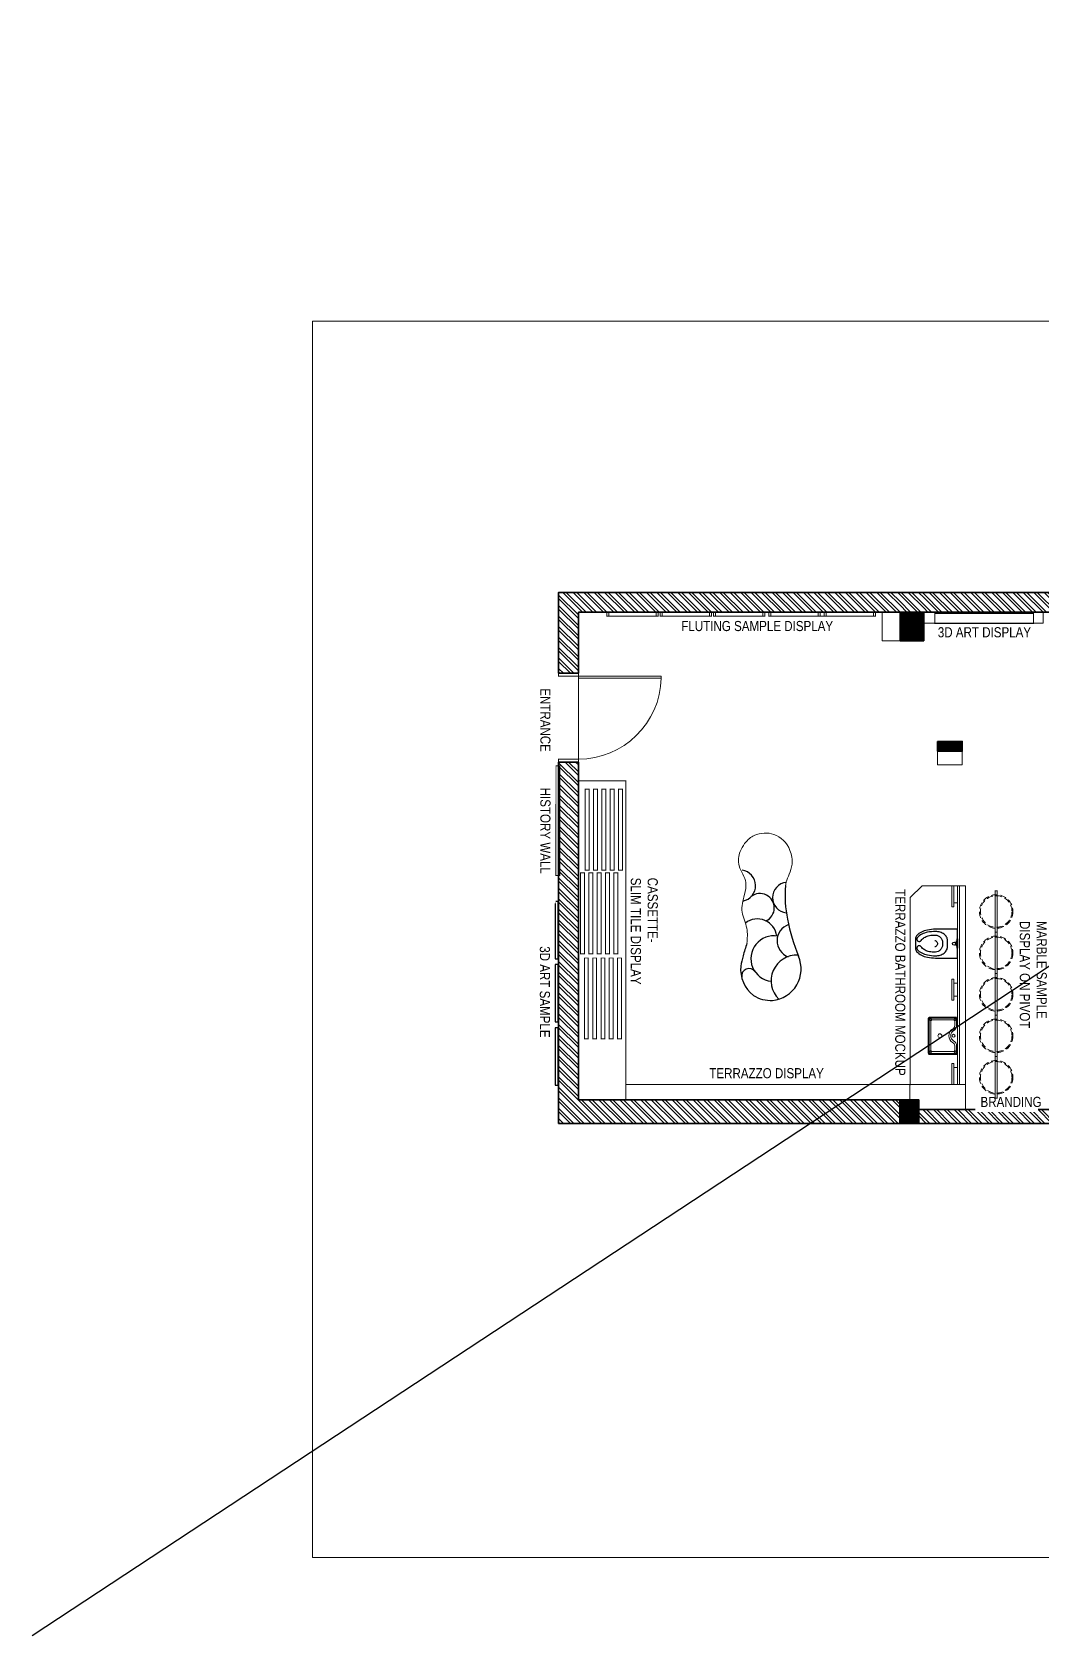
# Model space of a CAD drawing. Header units: inches. Extents: x -109431 to 29005, y -34715 to -1756.
# Drawn here: x -53506 to -52994, y -12465 to -11653 of the extents above; entities that cross this region are included whole.
import ezdxf

# ---------------------------------------------------------------- set-up
doc = ezdxf.new("R2010")
doc.units = ezdxf.units.IN
doc.header["$LTSCALE"] = 0.05
doc.header["$MEASUREMENT"] = 0
doc.linetypes.add('A2-XREF-115_FURN$0$HIDDEN', pattern=[0.375, 0.25, -0.125])
for name, color, linetype in [('Column', 6, 'Continuous'), ('Flooring Layout', 7, 'Continuous'), ('Furniture text & dimension', 7, 'Continuous'), ('T-furniture', 7, 'Continuous'), ('text', 4, 'Continuous')]:
    doc.layers.add(name, color=color, linetype=linetype)
for name, color, linetype, lineweight in [('FURNITURE', 1, 'Continuous', 18), ('hatch', 7, 'Continuous', 25), ('WALL', 7, 'Continuous', 35)]:
    doc.layers.add(name, color=color, linetype=linetype, lineweight=lineweight)
doc.styles.add('4MMOF3-8', font='ARIALN.TTF', dxfattribs={"height": 5.12})
pattern_1 = [(315, (-48848.629, 72326.7286), (2.65165043, 2.65165043), []), (315, (-48848.629, 72324.9608), (2.65165043, 2.65165043), [])]
pattern_2 = [(315, (1604.03334, 22.31148), (0.08838834765, 0.08838834765), [])]

# ---------------------------------------------------------------- blocks, each defined once
blk = doc.blocks.new('HINDWARE VASCA BASIN')
at = {"ltscale": 10}
for points in [[(-8.5, -15), (8.5, -15, 0.414214), (9.5, -14), (9.5, -1, 0.414214), (8.5, 0), (-8.5, 0, 0.414214), (-9.5, -1), (-9.5, -14, 0.414214)], [(5.11, -0.5), (8.5, -0.5, -0.414214), (9, -1), (9, -14, -0.414214), (8.5, -14.5), (-8.5, -14.5, -0.414214), (-9, -14), (-9, -1, -0.414214), (-8.5, -0.5), (-5.11, -0.5, -0.233404), (-2.57, -2.05, 0.262849), (0, -3.5, 0.262849), (2.57, -2.05, -0.233404)]]:
    blk.add_lwpolyline(points, format="xyb", close=True, dxfattribs=at)
at = {"color": 9, "ltscale": 10}
for points in [[(-9, -1), (-8, -2)], [(-8.5, -0.5), (-7.5, -1.5)], [(8.5, -0.5), (7.5, -1.5)], [(9, -1), (8, -2)], [(-9, -14), (-8, -13)], [(-8.5, -14.5), (-7.5, -13.5)], [(8.5, -14.5), (7.5, -13.5)], [(9, -14), (8, -13)]]:
    blk.add_lwpolyline(points, dxfattribs=at)
blk.add_lwpolyline([(5.15, -1.5), (7.5, -1.5, -0.414214), (8, -2), (8, -13, -0.414214), (7.5, -13.5), (-7.5, -13.5, -0.414214), (-8, -13), (-8, -2, -0.414214), (-7.5, -1.5), (-5.15, -1.5, -0.227834), (-3.42, -2.58, 0.262027), (0, -4.5, 0.262027), (3.42, -2.58, -0.227834)], format="xyb", close=True, dxfattribs=at)
at = {"ltscale": 10}
for centre, radius in [((0, -9), 1), ((0, -2.05), 0.75)]:
    blk.add_circle(centre, radius, dxfattribs=at)
blk = doc.blocks.new('A$C26633AF0')
at = {"layer": 'T-furniture', "color": 11}
blk.add_lwpolyline([(0, 10.5, 0.049648), (0.42, 6.25, 0.06346), (1.49, 3.08, 0.103485), (3.38, 0.63, 0.178458), (5.1, 0), (9.9, 0, 0.178458), (11.62, 0.63, 0.103485), (13.51, 3.08, 0.06346), (14.58, 6.25, 0.049648), (15, 10.5), (15, 22), (0, 22)], format="xyb", close=True, dxfattribs=at)
at = {"layer": 'T-furniture', "color": 1, "ltscale": 2}
for points in [[(5.08, 21.72), (5.08, 22), (9.92, 22), (9.92, 21.72)], [(6.09, 21.44), (6.09, 21.71), (8.68, 21.71), (8.68, 21.44)]]:
    blk.add_lwpolyline(points, close=True, dxfattribs=at)
at = {"layer": 'T-furniture', "color": 1}
blk.add_lwpolyline([(10.58, 0.94, 0.103485), (12.37, 3.25, 0.06346), (13.41, 6.33, 0.049648), (13.82, 10.5, 0.075858), (13.45, 12.95, 0.086069), (12.45, 14.9, 0.105985), (10.85, 16.27, 0.126201), (9.13, 16.72), (5.87, 16.72, 0.126201), (4.15, 16.27, 0.105985), (2.55, 14.9, 0.086069), (1.55, 12.95, 0.075858), (1.18, 10.5, 0.049648), (1.59, 6.33, 0.06346), (2.63, 3.25, 0.103485), (4.42, 0.94, 0.097511), (4.88, 0.75, 0.09808), (5.38, 0.75, 0.098895), (5.84, 0.93, 0.099479), (6.19, 1.28, 0.099479), (6.37, 1.73, 0.098895), (6.37, 2.23, 0.09808), (6.18, 2.69, 0.097511), (5.83, 3.04, -0.102445), (4.35, 4.55, -0.077884), (3.41, 6.69, -0.065096), (3.05, 9.46, -0.024284), (3.1, 10.5, -0.115331), (3.42, 11.88, -0.103946), (4.39, 13.11, -0.091071), (5.78, 13.9, -0.083675), (7.5, 14.19, -0.083675), (9.22, 13.9, -0.091071), (10.61, 13.11, -0.103946), (11.58, 11.88, -0.115331), (11.9, 10.5, -0.024284), (11.95, 9.46, -0.065096), (11.59, 6.69, -0.077884), (10.65, 4.55, -0.102445), (9.17, 3.04, 0.097511), (8.82, 2.69, 0.09808), (8.63, 2.23, 0.098895), (8.63, 1.73, 0.099479), (8.81, 1.28, 0.099479), (9.16, 0.93, 0.098895), (9.62, 0.75, 0.09808), (10.12, 0.75, 0.097511)], format="xyb", close=True, dxfattribs=at)
blk.add_lwpolyline([(5.87, 10.04, -0.111064), (5.99, 10.58, -0.102841), (6.35, 11.05, -0.093011), (6.87, 11.35, -0.087082), (7.5, 11.47, -0.087082), (8.13, 11.35, -0.093011), (8.65, 11.05, -0.102841), (9.01, 10.58, -0.111064), (9.13, 10.04, -0.111064)], format="xyb", dxfattribs=at)
blk.add_circle((7.5, 20.12), 0.816, dxfattribs=at)
at = {"layer": 'T-furniture', "color": 1, "ltscale": 2}
blk.add_arc((7.39, 24.57), 3.39, 247.52123, 292.47877, dxfattribs=at)

msp = doc.modelspace()

# ---------------------------------------------------------------- hatches: boundary and pattern name
at = {"layer": 'Column', "ltscale": 0.25}
h = msp.add_hatch(dxfattribs=at)
h.set_pattern_fill('ANSI31', color=1, angle=270)
h.set_pattern_definition(pattern_2)
h.paths.add_polyline_path([(-53054.18157, -11961.07168), (-53054.18157, -11946.57168), (-53066.18157, -11946.57168), (-53066.18157, -11961.07168)])
h = msp.add_hatch(dxfattribs=at)
h.set_pattern_fill('ANSI31', color=1, angle=270)
h.set_pattern_definition(pattern_2)
h.paths.add_polyline_path([(-53034.68157, -12017.07168), (-53034.68157, -12012.07168), (-53047.18157, -12012.07168), (-53047.18157, -12017.07168)])
h = msp.add_hatch(dxfattribs=at)
h.set_pattern_fill('ANSI31', color=1, angle=270)
h.set_pattern_definition(pattern_2)
h.paths.add_polyline_path([(-53056.682, -12205.57168), (-53056.682, -12193.57168), (-53066.21551, -12193.57168), (-53066.21551, -12205.57168)])
at = {"layer": 'hatch', "ltscale": 0.25}
h = msp.add_hatch(dxfattribs=at)
h.set_pattern_fill('ANSI32', color=8, scale=10, angle=270)
h.set_pattern_definition(pattern_1)
h.paths.add_polyline_path([(-53066.18157, -11946.57168), (-53066.18157, -11936.57168), (-53239.18157, -11936.57168), (-53239.18157, -11977.57168), (-53229.18157, -11977.57168), (-53229.18157, -11946.57168)])
h = msp.add_hatch(dxfattribs=at)
h.set_pattern_fill('ANSI32', color=8, scale=10, angle=270)
h.set_pattern_definition(pattern_1)
h.paths.add_polyline_path([(-53054.18157, -11946.57168), (-53054.18157, -11936.57168), (-53066.18157, -11936.57168), (-53066.18157, -11946.57168)])
h = msp.add_hatch(dxfattribs=at)
h.set_pattern_fill('ANSI32', color=8, scale=10, angle=270)
h.set_pattern_definition(pattern_1)
h.paths.add_polyline_path([(-52627.88527, -11968.63297), (-52627.88527, -12198.63297), (-53056.682, -12198.57168), (-53056.682, -12205.57168), (-52617.88527, -12205.57168), (-52617.88527, -11936.57168), (-52800.66281, -11936.57168), (-52800.66281, -11946.57168), (-52776.68157, -11946.57168), (-52765.18157, -11946.57168), (-52765.18157, -11957.57168), (-52666.38527, -11965.53121), (-52654.88527, -11966.45771)])
h.paths.add_polyline_path([(-52655.29971, -11965.42701), (-52655.29971, -11972.51842), (-52647.05688, -11972.51842), (-52647.05688, -11965.42701)], flags=24)
h = msp.add_hatch(dxfattribs=at)
h.set_pattern_fill('ANSI32', color=8, scale=10, angle=270)
h.set_pattern_definition(pattern_1)
h.paths.add_polyline_path([(-52857.9715, -11946.57168), (-52857.9715, -11936.57168), (-52993.68157, -11936.57168), (-53035.18157, -11936.57168), (-53054.18157, -11936.57168), (-53054.18157, -11946.57168), (-53035.18157, -11946.57168), (-52993.68157, -11946.57168)])
h = msp.add_hatch(dxfattribs=at)
h.set_pattern_fill('ANSI32', color=8, scale=10, angle=270)
h.set_pattern_definition(pattern_1)
h.paths.add_polyline_path([(-53066.21551, -12205.57168), (-53066.21551, -12193.57168), (-53229.18157, -12193.57168), (-53229.18157, -12022.57168), (-53239.18157, -12022.57168), (-53239.18157, -12205.57168)])

# ---------------------------------------------------------------- linework, layer by layer
at = {"color": 244, "lineweight": 30, "ltscale": 50, "true_color": 0x991b1e}
for centre, radius, start, end in [((-53147.32635, -12085.15884), 7.9465, 280.90039772, 81.90428503), ((-53123.06986, -12091.19035), 7.74125, 95.76788184, 264.32778076), ((-53066.06419, -12090.49542), 58.35224, 174.7125367, 191.52986751), ((-53137.14071, -12096.39337), 7.25568, 294.50387223, 127.97352409), ((-53138.47028, -12111.8871), 9.89371, 6.92579636, 128.02881407), ((-53119.79739, -12113.08721), 8.69852, 109.24907711, 249.62967375), ((-53020.11786, -12081.79144), 105.11319, 191.17263727, 201.85793881), ((-53130.20332, -12122.12877), 11.53989, 79.90649738, 263.5789485), ((-53117.54457, -12129.91262), 29.60893, 161.86525537, 172.40765028), ((-53075.25565, -12138.59296), 72.66532, 160.57748444, 165.74235117), ((-53118.47132, -12133.33821), 13.02511, 87.54446928, 225.66581787), ((-53132.29634, -12127.38376), 15.98454, 275.45789924, 23.82938787), ((-53130.10481, -12127.44227), 16.8509, 175.09195414, 231.91624339), ((-53142.72111, -12130.87871), 3.73294, 35.29785122, 188.70555626), ((-53131.64323, -12127.00755), 16.31136, 237.11874732, 273.04774605)]:
    msp.add_arc(centre, radius, start, end, dxfattribs=at)
at = {"layer": 'FURNITURE', "ltscale": 50}
for p, q in [((-53229.18157, -11946.57168), (-53066.18157, -11946.57168)), ((-53104.68157, -11948.57168), (-53106.68157, -11948.57168)), ((-53229.18157, -11979.07168), (-53187.18157, -11979.07168)), ((-53229.18157, -11979.07168), (-53229.18157, -12021.07168)), ((-53187.18157, -11980.07168), (-53229.18157, -11980.07168)), ((-53187.18157, -11979.07168), (-53187.18157, -11980.07168)), ((-53061.0039, -12091.2093), (-53055.0039, -12085.2093)), ((-53036.0039, -12085.2093), (-53055.0039, -12085.2093)), ((-53040.0039, -12095.8693), (-53040.0039, -12085.2093)), ((-53039.0039, -12085.2093), (-53039.0039, -12095.8693)), ((-53037.0039, -12085.2093), (-53037.0039, -12185.84553)), ((-53061.0039, -12091.2093), (-53061.0039, -12179.84553)), ((-53061.0039, -12091.2093), (-53061.0039, -12179.84553)), ((-53040.0039, -12095.8693), (-53039.0039, -12095.8693)), ((-53039.0039, -12093.8693), (-53037.0039, -12093.8693)), ((-53037.0039, -12094.50553), (-53037.0039, -12134.50553)), ((-53040.0039, -12132.50553), (-53040.0039, -12143.18553)), ((-53040.0039, -12132.50553), (-53039.0039, -12132.50553)), ((-53039.0039, -12143.18553), (-53039.0039, -12132.50553)), ((-53039.0039, -12134.50553), (-53037.0039, -12134.50553)), ((-53040.0039, -12143.18553), (-53039.0039, -12143.18553)), ((-53039.0039, -12141.18553), (-53037.0039, -12141.18553)), ((-53040.0039, -12175.18553), (-53039.0039, -12175.18553)), ((-53040.0039, -12175.18553), (-53040.0039, -12185.84553)), ((-53039.0039, -12185.84553), (-53039.0039, -12175.18553)), ((-53039.0039, -12177.18553), (-53037.0039, -12177.18553)), ((-53061.18157, -12185.84553), (-53033.0039, -12185.84553)), ((-53061.0039, -12179.84553), (-53061.0039, -12186.2093)), ((-53055.0039, -12185.84553), (-53036.0039, -12185.84553)), ((-53037.0039, -12185.84553), (-53039.0039, -12185.84553)), ((-53033.0039, -12185.84553), (-53033.00571, -12198.57506))]:
    msp.add_line(p, q, dxfattribs=at)
at = {"layer": 'FURNITURE', "ltscale": 50, "const_width": 0.5}
for points in [[(-53213.67126, -11948.57168), (-53214.67126, -11948.57168), (-53214.67126, -11946.57168), (-53213.67126, -11946.57168), (-53213.67126, -11948.57168)], [(-53189.67126, -11948.57168), (-53188.67126, -11948.57168), (-53188.67126, -11946.57168), (-53189.67126, -11946.57168), (-53189.67126, -11948.57168)], [(-53186.67641, -11948.57168), (-53187.67641, -11948.57168), (-53187.67641, -11946.57168), (-53186.67641, -11946.57168), (-53186.67641, -11948.57168)], [(-53162.67641, -11948.57168), (-53161.67641, -11948.57168), (-53161.67641, -11946.57168), (-53162.67641, -11946.57168), (-53162.67641, -11948.57168)], [(-53159.68157, -11948.57168), (-53160.68157, -11948.57168), (-53160.68157, -11946.57168), (-53159.68157, -11946.57168), (-53159.68157, -11948.57168)], [(-53135.68157, -11948.57168), (-53134.68157, -11948.57168), (-53134.68157, -11946.57168), (-53135.68157, -11946.57168), (-53135.68157, -11948.57168)], [(-53131.68157, -11948.57168), (-53132.68157, -11948.57168), (-53132.68157, -11946.57168), (-53131.68157, -11946.57168), (-53131.68157, -11948.57168)], [(-53107.68157, -11948.57168), (-53106.68157, -11948.57168), (-53106.68157, -11946.57168), (-53107.68157, -11946.57168), (-53107.68157, -11948.57168)], [(-53103.68157, -11948.57168), (-53104.68157, -11948.57168), (-53104.68157, -11946.57168), (-53103.68157, -11946.57168), (-53103.68157, -11948.57168)], [(-53079.68157, -11948.57168), (-53078.68157, -11948.57168), (-53078.68157, -11946.57168), (-53079.68157, -11946.57168), (-53079.68157, -11948.57168)], [(-52998.58038, -11952.31357), (-52998.58038, -11947.31357), (-53048.58038, -11947.31357), (-53048.58038, -11952.31357), (-52998.58038, -11952.31357)], [(-53229.18157, -11979.07168), (-53239.18157, -11979.07168), (-53239.18157, -11977.57168), (-53229.18157, -11977.57168), (-53229.18157, -11979.07168)], [(-53229.18157, -12022.57168), (-53239.18157, -12022.57168), (-53239.18157, -12021.07168), (-53229.18157, -12021.07168), (-53229.18157, -12022.57168)], [(-53223.67955, -12036.23203), (-53225.67955, -12036.23203), (-53225.67955, -12077.23203), (-53223.67955, -12077.23203), (-53223.67955, -12036.23203)], [(-53219.46616, -12036.23203), (-53221.46616, -12036.23203), (-53221.46616, -12077.23203), (-53219.46616, -12077.23203), (-53219.46616, -12036.23203)], [(-53215.25276, -12036.23203), (-53217.25276, -12036.23203), (-53217.25276, -12077.23203), (-53215.25276, -12077.23203), (-53215.25276, -12036.23203)], [(-53211.03937, -12036.23203), (-53213.03937, -12036.23203), (-53213.03937, -12077.23203), (-53211.03937, -12077.23203), (-53211.03937, -12036.23203)], [(-53206.82598, -12036.23203), (-53208.82598, -12036.23203), (-53208.82598, -12077.23203), (-53206.82598, -12077.23203), (-53206.82598, -12036.23203)], [(-53226.07, -12078.59969), (-53228.07, -12078.59969), (-53228.07, -12119.59969), (-53226.07, -12119.59969), (-53226.07, -12078.59969)], [(-53221.8566, -12078.59969), (-53223.8566, -12078.59969), (-53223.8566, -12119.59969), (-53221.8566, -12119.59969), (-53221.8566, -12078.59969)], [(-53217.64321, -12078.59969), (-53219.64321, -12078.59969), (-53219.64321, -12119.59969), (-53217.64321, -12119.59969), (-53217.64321, -12078.59969)], [(-53213.42981, -12078.59969), (-53215.42981, -12078.59969), (-53215.42981, -12119.59969), (-53213.42981, -12119.59969), (-53213.42981, -12078.59969)], [(-53209.21642, -12078.59969), (-53211.21642, -12078.59969), (-53211.21642, -12119.59969), (-53209.21642, -12119.59969), (-53209.21642, -12078.59969)], [(-53224.12443, -12121.79135), (-53226.12443, -12121.79135), (-53226.12443, -12162.79135), (-53224.12443, -12162.79135), (-53224.12443, -12121.79135)], [(-53219.91103, -12121.79135), (-53221.91103, -12121.79135), (-53221.91103, -12162.79135), (-53219.91103, -12162.79135), (-53219.91103, -12121.79135)], [(-53215.69764, -12121.79135), (-53217.69764, -12121.79135), (-53217.69764, -12162.79135), (-53215.69764, -12162.79135), (-53215.69764, -12121.79135)], [(-53211.48424, -12121.79135), (-53213.48424, -12121.79135), (-53213.48424, -12162.79135), (-53211.48424, -12162.79135), (-53211.48424, -12121.79135)], [(-53207.27085, -12121.79135), (-53209.27085, -12121.79135), (-53209.27085, -12162.79135), (-53207.27085, -12162.79135), (-53207.27085, -12121.79135)], [(-53205.18157, -12185.84553), (-53205.18157, -12193.84553), (-53061.18157, -12193.84553), (-53061.18157, -12185.84553), (-53205.18157, -12185.84553)]]:
    msp.add_lwpolyline(points, dxfattribs=at)
for points in [[(-53213.67126, -11948.57168), (-53189.67126, -11948.57168), (-53189.67126, -11946.57168), (-53213.67126, -11946.57168)], [(-53186.67641, -11948.57168), (-53162.67641, -11948.57168), (-53162.67641, -11946.57168), (-53186.67641, -11946.57168)], [(-53159.68157, -11948.57168), (-53135.68157, -11948.57168), (-53135.68157, -11946.57168), (-53159.68157, -11946.57168)], [(-53107.68157, -11948.57168), (-53131.68157, -11948.57168), (-53131.68157, -11946.57168), (-53107.68157, -11946.57168)], [(-53079.68157, -11948.57168), (-53103.68157, -11948.57168), (-53103.68157, -11946.57168), (-53079.68157, -11946.57168)], [(-53205.18157, -12193.57168), (-53205.18157, -12032.01109), (-53229.18157, -12032.01109), (-53229.18157, -12193.57168)], [(-53017.95778, -12087.71669), (-53017.95778, -12108.71669), (-53016.95778, -12108.71669), (-53016.95778, -12087.71669)], [(-53017.95778, -12129.71669), (-53017.95778, -12108.71669), (-53016.95778, -12108.71669), (-53016.95778, -12129.71669)], [(-53017.95778, -12150.71669), (-53017.95778, -12129.71669), (-53016.95778, -12129.71669), (-53016.95778, -12150.71669)], [(-53017.95778, -12171.71669), (-53017.95778, -12150.71669), (-53016.95778, -12150.71669), (-53016.95778, -12171.71669)]]:
    msp.add_lwpolyline(points, close=True, dxfattribs=at)
at = {"layer": 'FURNITURE', "ltscale": 50}
for points in [[(-53054.18157, -11961.07168), (-53075.26473, -11961.07168), (-53075.26473, -11946.57168), (-53054.18157, -11946.57168)], [(-52993.68157, -11946.57168), (-53054.18157, -11946.57168), (-53054.18157, -11952.22073), (-52993.68157, -11952.22073)], [(-53047.18157, -12012.07168), (-53034.68157, -12012.07168), (-53034.68157, -12023.90395), (-53047.18157, -12023.90395)], [(-53033.0039, -12085.2093), (-53033.0039, -12185.84553), (-53036.0039, -12185.84553), (-53036.0039, -12085.2093)]]:
    msp.add_lwpolyline(points, close=True, dxfattribs=at)
for points in [[(-53036.0039, -12085.2093), (-53036.0039, -12185.84553)], [(-53033.0039, -12089.84553), (-53033.0039, -12185.84553)]]:
    msp.add_lwpolyline(points, dxfattribs=at)
at = {"layer": 'FURNITURE', "color": 252, "linetype": 'A2-XREF-115_FURN$0$HIDDEN', "ltscale": 250, "true_color": 0x939598}
for centre, radius in [((-53017.45778, -12098.21669), 8.5), ((-53017.45778, -12098.21669), 8), ((-53017.45778, -12119.21669), 8.5), ((-53017.45778, -12119.21669), 8), ((-53017.45778, -12140.21669), 8.5), ((-53017.45778, -12140.21669), 8), ((-53017.45778, -12161.21669), 8.5), ((-53017.45778, -12161.21669), 8)]:
    msp.add_circle(centre, radius, dxfattribs=at)
at = {"layer": 'FURNITURE', "ltscale": 50}
msp.add_arc((-53229.19009, -11979.05075), 42.02093, 270.0116194, 358.60782621, dxfattribs=at)
for points in [[(-53145.02357, -12089.59206), (-53144.31824, -12083.62066), (-53147.68233, -12075.09788), (-53147.13977, -12067.76938), (-53144.96081, -12063.87265)], [(-53143.78574, -12114.42944), (-53143.82994, -12106.74633), (-53146.16316, -12098.60327), (-53145.02357, -12089.59206)]]:
    msp.add_spline(points, degree=3, dxfattribs=at)
msp.add_open_spline([(-53144.96081, -12063.87265), (-53143.27343, -12061.56422), (-53138.52897, -12058.36824), (-53129.04965, -12057.89818), (-53121.7848, -12065.05877), (-53120.00938, -12076.14606), (-53123.68605, -12081.41209), (-53124.00973, -12084.13614), (-53124.16814, -12085.1181)], degree=3, knots=[0, 0, 0, 0, 4.727627445, 14.588807337, 26.149199983, 32.71573748, 43.306286294, 45.304901276, 45.304901276, 45.304901276, 45.304901276], dxfattribs=at)
at = {"layer": 'Furniture text & dimension', "ltscale": 50}
for points in [[(-53239.34751, -12122.16181), (-53239.34751, -12093.16181), (-53240.84751, -12093.16181), (-53240.84751, -12122.16181)], [(-53239.34751, -12154.16181), (-53239.34751, -12125.16181), (-53240.84751, -12125.16181), (-53240.84751, -12154.16181)], [(-53239.34751, -12186.16181), (-53239.34751, -12157.16181), (-53240.84751, -12157.16181), (-53240.84751, -12186.16181)]]:
    msp.add_lwpolyline(points, close=True, dxfattribs=at)
at = {"layer": 'WALL', "ltscale": 0.25}
for p, q in [((-53229.18157, -12022.57168), (-53229.18157, -12193.57168)), ((-53229.18157, -12193.57168), (-53063.18157, -12193.57168)), ((-53063.18157, -12193.57168), (-53056.68157, -12193.57168)), ((-53056.68157, -12193.57168), (-53056.68157, -12198.57168)), ((-53056.68157, -12198.57168), (-52627.88527, -12198.63297)), ((-53239.18157, -12205.57168), (-52617.88527, -12205.57168))]:
    msp.add_line(p, q, dxfattribs=at)
for points in [[(-53239.18157, -11977.57168), (-53239.18157, -11936.57168), (-53054.18157, -11936.57168)], [(-53054.18157, -11936.57168), (-53035.18157, -11936.57168), (-52993.68157, -11936.57168), (-52617.88527, -11936.57168)], [(-53229.18157, -11977.57168), (-53229.18157, -11946.57168)], [(-53229.18157, -11946.57168), (-53054.18157, -11946.57168)], [(-53054.18157, -11946.57168), (-53035.18157, -11946.57168), (-52993.68157, -11946.57168), (-52843.68157, -11946.57168)], [(-53239.18157, -11977.57168), (-53229.18157, -11977.57168)], [(-53239.18157, -12022.57168), (-53229.18157, -12022.57168)], [(-53239.18157, -12022.57168), (-53239.18157, -12205.57168)]]:
    msp.add_lwpolyline(points, dxfattribs=at)
for points in [[(-53066.18157, -11946.57168), (-53066.18157, -11961.07168), (-53054.18157, -11961.07168), (-53054.18157, -11946.57168)], [(-53047.18157, -12012.07168), (-53047.18157, -12017.07168), (-53034.68157, -12017.07168), (-53034.68157, -12012.07168)], [(-53066.21551, -12193.57168), (-53066.21551, -12205.57168), (-53056.682, -12205.57168), (-53056.682, -12193.57168)]]:
    msp.add_lwpolyline(points, close=True, dxfattribs=at)

# ---------------------------------------------------------------- block references
at = {"layer": 'FURNITURE', "ltscale": 50, "xscale": 0.9718137791682759, "yscale": 0.9718137791682759, "zscale": 0.9718137791682759, "rotation": 270}
msp.add_blockref('A$C26633AF0', (-53058.38386, -12107.21695), dxfattribs=at)
at = {"layer": 'FURNITURE', "ltscale": 50, "rotation": 270}
msp.add_blockref('HINDWARE VASCA BASIN', (-53037.0039, -12161.18553), dxfattribs=at)

# ---------------------------------------------------------------- texts
at = {"layer": 'text', "ltscale": 50, "insert": (-53177.00954, -11953.66243), "char_height": 5.12, "attachment_point": 4, "style": '4MMOF3-8'}
msp.add_mtext_dynamic_manual_height_columns('FLUTING SAMPLE DISPLAY', width=127.679357, gutter_width=15.396, heights=[0], dxfattribs=at)
at = {"layer": 'text', "ltscale": 50, "char_height": 5.12, "width": 66.2810962, "attachment_point": 4, "style": '4MMOF3-8'}
for s, insert in [('3D ART DISPLAY', (-53047.04994, -11956.83683)), ('TERRAZZO DISPLAY', (-53162.8144, -12180.17928))]:
    msp.add_mtext(s, dxfattribs=dict(at, insert=insert))
at = {"layer": 'text', "ltscale": 50, "insert": (-53195.79826, -12081.11856), "char_height": 5.12, "attachment_point": 4, "rotation": 270, "style": '4MMOF3-8'}
msp.add_mtext_dynamic_manual_height_columns('CASSETTE- \\PSLIM TILE DISPLAY', width=127.679357, gutter_width=15.396, heights=[0], dxfattribs=at)
at = {"layer": 'text', "ltscale": 50, "char_height": 5.12, "attachment_point": 4, "rotation": 270, "style": '4MMOF3-8'}
for s, insert, width in [('TERRAZZO BATHROOM MOCKUP', (-53066.1159, -12086.94507), 103.7020243), ('MARBLE SAMPLE\\PDISPLAY ON PIVOT', (-52998.70935, -12103.03531), 105.1209635), ('3D ART SAMPLE', (-53246.16725, -12115.83972), 72.3298546)]:
    msp.add_mtext(s, dxfattribs=dict(at, insert=insert, width=width))

# ---------------------------------------------------------------- next in the draw order: texts
at = {"layer": 'text', "ltscale": 50, "insert": (-53245.90316, -12035.50188), "char_height": 5.12, "attachment_point": 4, "rotation": 270, "style": '4MMOF3-8', "bg_fill": 2}
msp.add_mtext_dynamic_manual_height_columns('HISTORY WALL', width=56.1013147, gutter_width=15.396, heights=[26.39219], dxfattribs=at)
at = {"layer": 'text', "ltscale": 50, "insert": (-53025.41845, -12194.71416), "char_height": 5.12, "attachment_point": 4, "style": '4MMOF3-8', "bg_fill": 2}
msp.add_mtext_dynamic_manual_height_columns('BRANDING', width=26.6168326, gutter_width=15.396, heights=[26.39219], dxfattribs=at)

# ---------------------------------------------------------------- next in the draw order: linework, layer by layer
at = {"layer": 'FURNITURE', "ltscale": 50, "const_width": 0.5}
msp.add_lwpolyline([(-53238.58146, -12024.39264), (-53240.58146, -12024.39264), (-53240.58146, -12079.9637), (-53238.58146, -12079.9637), (-53238.58146, -12024.39264)], dxfattribs=at)
msp.add_lwpolyline([(-53017.95778, -12192.71669), (-53017.95778, -12171.71669), (-53016.95778, -12171.71669), (-53016.95778, -12192.71669)], close=True, dxfattribs=at)
at = {"layer": 'FURNITURE', "color": 252, "linetype": 'A2-XREF-115_FURN$0$HIDDEN', "ltscale": 250, "true_color": 0x939598}
for radius in [8.5, 8]:
    msp.add_circle((-53017.45778, -12182.21669), radius, dxfattribs=at)

# ---------------------------------------------------------------- next in the draw order: texts
at = {"layer": 'text', "ltscale": 50, "insert": (-53245.90316, -11985.14141), "char_height": 5.12, "attachment_point": 4, "rotation": 270, "style": '4MMOF3-8', "bg_fill": 2}
msp.add_mtext_dynamic_manual_height_columns('ENTRANCE', width=56.1013147, gutter_width=15.396, heights=[26.39219], dxfattribs=at)

# ---------------------------------------------------------------- next in the draw order: linework, layer by layer
at = {"layer": 'Flooring Layout', "ltscale": 50}
msp.add_line((-52271.84796, -11652.76444), (-53505.95969, -12465.19251), dxfattribs=at)
at = {"layer": 'FURNITURE', "ltscale": 50}
msp.add_lwpolyline([(-53363.85249, -11799.11978), (-52255.56825, -11799.11978), (-52255.56825, -12425.44656), (-53363.85249, -12425.44656)], close=True, dxfattribs=at)

doc.saveas('drawing.dxf')
